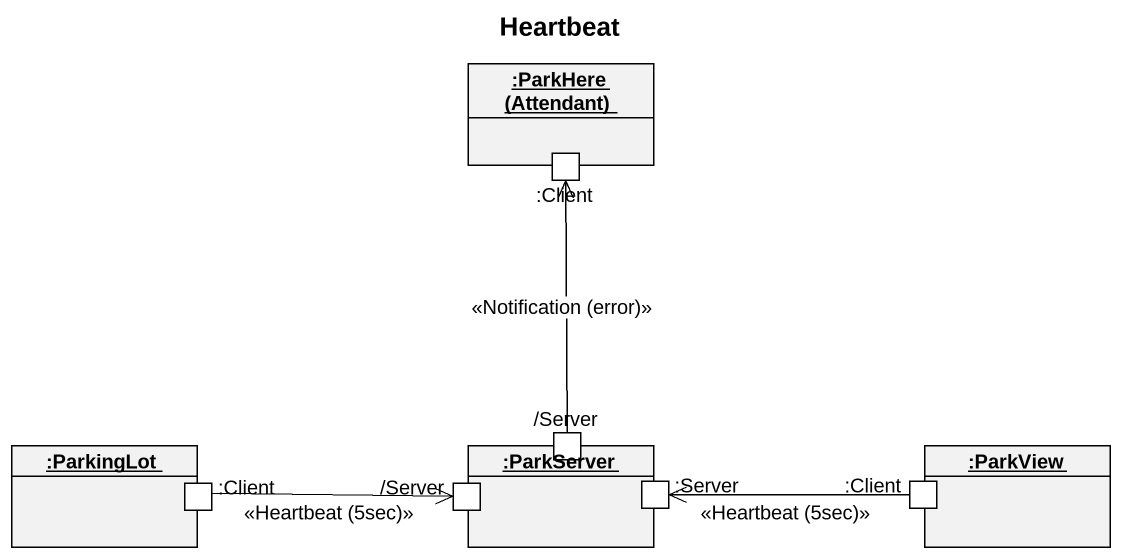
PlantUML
@startuml
title Heartbeat
rectangle ":ParkHere (Attendant)" as ParkHere_Attendant <<object>> {
  port ":Client" as Client
}
rectangle ":ParkingLot" as ParkingLot <<object>> {
  port ":Client" as Client_2
}
rectangle ":ParkServer" as ParkServer <<object>> {
  port "/Server" as Server
  port "/Server" as Server_2
  port ":Server" as Server_3
}
rectangle ":ParkView" as ParkView <<object>> {
  port ":Client" as Client_3
}
Client <-- Server : <<Notification (error)>>
Client_2 -right-> Server_2 : <<Heartbeat (5sec)>>
Server_3 <-right- Client_3 : <<Heartbeat (5sec)>>
@enduml
